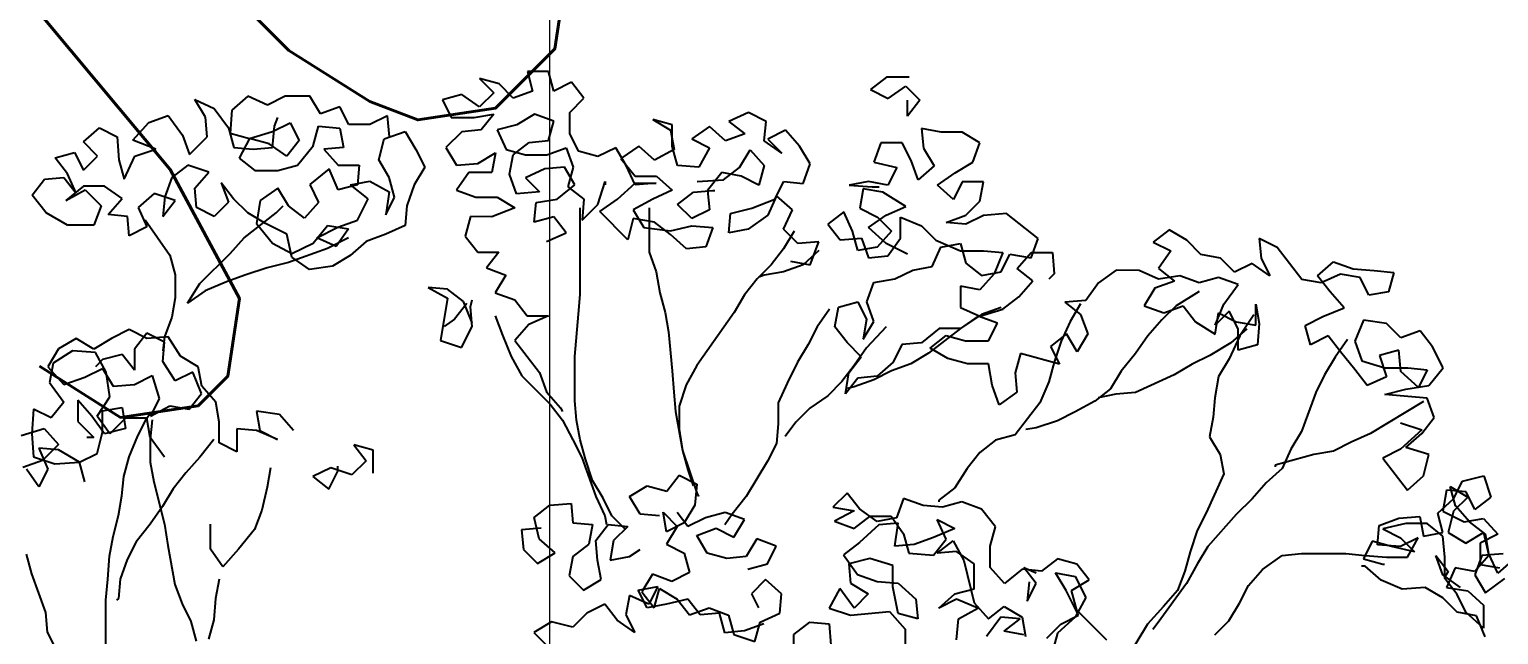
# Model space of a CAD drawing. Header units: millimetres. Extents: x 684983 to 685377, y 990360 to 990509.
# Drawn here: x 685049.589 to 685050.787, y 990439.068 to 990439.561 of the extents above; entities that cross this region are included whole.
import ezdxf

# ---------------------------------------------------------------- set-up
doc = ezdxf.new("R2010")
doc.units = ezdxf.units.MM
doc.layers.add('grid', color=8, linetype='Continuous', lineweight=9)
doc.layers.add('GRID LEVELS', color=7, linetype='Continuous', lineweight=13)
doc.layers.add('TEAK', color=7, linetype='Continuous')
doc.styles.get("Standard").update_dxf_attribs({"font": 'RomanS'})

# ---------------------------------------------------------------- blocks, each defined once
blk = doc.blocks.new('A$C25655A80')
at = {"color": 62}
for p, q in [((-0.04423, 2.09472), (-0.03654, 2.08702)), ((-0.03365, 2.09182), (-0.04423, 2.09472)), ((-0.01827, 2.09854), (-0.01539, 2.08796)), ((-0.00673, 2.09853), (-0.01827, 2.09854)), ((-0.00386, 2.08795), (-0.00673, 2.09853)), ((0.00576, 2.09275), (-0.00386, 2.08795)), ((0.01248, 2.08409), (0.00576, 2.09275)), ((0.17688, 2.09548), (0.16822, 2.08876)), ((0.18937, 2.09547), (0.17688, 2.09548)), ((-0.17016, 2.08522), (-0.17882, 2.07754)), ((-0.15959, 2.0804), (-0.17016, 2.08522)), ((-0.14998, 2.0852), (-0.15959, 2.0804)), ((-0.13652, 2.08519), (-0.14998, 2.0852)), ((-0.13076, 2.07557), (-0.13652, 2.08519)), ((-0.05385, 2.08607), (-0.06442, 2.0832)), ((-0.04424, 2.07934), (-0.05385, 2.08607)), ((-0.03654, 2.08702), (-0.04424, 2.07934)), ((-0.02597, 2.08413), (-0.03365, 2.09182)), ((-0.01539, 2.08796), (-0.02597, 2.08413)), ((0.16822, 2.08876), (0.17783, 2.08394)), ((0.17783, 2.08394), (0.18744, 2.09066)), ((0.18744, 2.09066), (0.19513, 2.08296)), ((-0.19901, 2.08332), (-0.18844, 2.07851)), ((-0.19325, 2.07371), (-0.19901, 2.08332)), ((-0.18844, 2.07851), (-0.18075, 2.06793)), ((-0.17882, 2.07754), (-0.1798, 2.06504)), ((-0.12018, 2.07941), (-0.13076, 2.07557)), ((-0.11538, 2.06979), (-0.12018, 2.07941)), ((-0.06442, 2.0832), (-0.05963, 2.07358)), ((0.00478, 2.07641), (0.01248, 2.08409)), ((0.18839, 2.07432), (0.1884, 2.08297)), ((0.19513, 2.08296), (0.18839, 2.07432)), ((-0.23267, 2.06124), (-0.22401, 2.07085)), ((-0.22401, 2.07085), (-0.21343, 2.07469)), ((-0.21343, 2.07469), (-0.20575, 2.0641)), ((-0.19229, 2.06313), (-0.19325, 2.07371)), ((-0.15673, 2.05733), (-0.15576, 2.06886)), ((-0.15672, 2.06598), (-0.14711, 2.07078)), ((-0.15576, 2.06886), (-0.15383, 2.07367)), ((-0.14711, 2.07078), (-0.14231, 2.06116)), ((-0.13462, 2.05827), (-0.13173, 2.06884)), ((-0.13173, 2.06884), (-0.12019, 2.06787)), ((-0.10385, 2.06978), (-0.11538, 2.06979)), ((-0.09423, 2.07458), (-0.10385, 2.06978)), ((-0.09328, 2.06304), (-0.09423, 2.07458)), ((-0.05963, 2.07358), (-0.04713, 2.07357)), ((-0.04713, 2.07357), (-0.03655, 2.07548)), ((-0.03655, 2.07548), (-0.04329, 2.06684)), ((-0.02406, 2.06971), (-0.03464, 2.06683)), ((-0.01444, 2.07546), (-0.02406, 2.06971)), ((-0.00387, 2.07161), (-0.01444, 2.07546)), ((-0.00677, 2.06104), (-0.00387, 2.07161)), ((0.00477, 2.06487), (0.00478, 2.07641)), ((0.04996, 2.07252), (0.05957, 2.06674)), ((0.06053, 2.06963), (0.04996, 2.07252)), ((0.06052, 2.05809), (0.06053, 2.06963)), ((0.08072, 2.06865), (0.0711, 2.06193)), ((0.08936, 2.06095), (0.08072, 2.06865)), ((0.10188, 2.07632), (0.0913, 2.07152)), ((0.0913, 2.07152), (0.09994, 2.06479)), ((0.11148, 2.0715), (0.10188, 2.07632)), ((0.11051, 2.06093), (0.11148, 2.0715)), ((-0.25959, 2.06031), (-0.25093, 2.06799)), ((-0.25093, 2.06799), (-0.24132, 2.06318)), ((-0.24132, 2.06318), (-0.24037, 2.05068)), ((-0.22018, 2.05643), (-0.23267, 2.06124)), ((-0.20575, 2.0641), (-0.20192, 2.05353)), ((-0.20192, 2.05353), (-0.19229, 2.06313)), ((-0.18075, 2.06793), (-0.17788, 2.05735)), ((-0.1798, 2.06504), (-0.16922, 2.06215)), ((-0.16922, 2.06215), (-0.175, 2.05158)), ((-0.16922, 2.06215), (-0.15672, 2.06598)), ((-0.15865, 2.05925), (-0.16922, 2.06215)), ((-0.14231, 2.06116), (-0.14905, 2.05252)), ((-0.12019, 2.06787), (-0.11828, 2.05729)), ((-0.09906, 2.05055), (-0.09617, 2.06208)), ((-0.09617, 2.06208), (-0.08463, 2.06592)), ((-0.08463, 2.06592), (-0.07887, 2.0563)), ((-0.05386, 2.06589), (-0.06252, 2.05724)), ((-0.04329, 2.06684), (-0.05386, 2.06589)), ((-0.03464, 2.06683), (-0.02984, 2.05625)), ((-0.01734, 2.06009), (-0.00677, 2.06104)), ((0.00957, 2.05525), (0.00477, 2.06487)), ((0.05957, 2.06674), (0.06148, 2.05617)), ((0.0711, 2.06193), (0.08071, 2.05711)), ((0.09994, 2.06479), (0.08936, 2.06095)), ((0.12012, 2.05419), (0.11051, 2.06093)), ((0.12205, 2.06669), (0.11244, 2.06189)), ((0.11244, 2.06189), (0.12012, 2.05419)), ((0.12974, 2.05803), (0.12205, 2.06669)), ((0.20665, 2.06565), (0.19608, 2.06758)), ((0.19608, 2.06758), (0.19703, 2.05701)), ((0.21818, 2.06564), (0.20665, 2.06565)), ((0.22779, 2.05986), (0.21818, 2.06564)), ((-0.27498, 2.05167), (-0.2644, 2.05454)), ((-0.2644, 2.05454), (-0.2596, 2.04493)), ((-0.2596, 2.04493), (-0.2519, 2.05261)), ((-0.2519, 2.05261), (-0.25959, 2.06031)), ((-0.2375, 2.0401), (-0.23172, 2.05259)), ((-0.23172, 2.05259), (-0.22018, 2.05643)), ((-0.17788, 2.05735), (-0.16731, 2.05638)), ((-0.16731, 2.05638), (-0.15673, 2.05733)), ((-0.14905, 2.05252), (-0.15865, 2.05925)), ((-0.14328, 2.0477), (-0.13462, 2.05827)), ((-0.11828, 2.05729), (-0.12885, 2.05634)), ((-0.12885, 2.05634), (-0.12117, 2.04768)), ((-0.07887, 2.0563), (-0.07407, 2.04668)), ((-0.06252, 2.05724), (-0.05677, 2.04763)), ((-0.04523, 2.04858), (-0.03561, 2.05434)), ((-0.03561, 2.05434), (-0.03754, 2.04376)), ((-0.02984, 2.05625), (-0.01927, 2.05336)), ((-0.02793, 2.04279), (-0.026, 2.05336)), ((-0.026, 2.05336), (-0.01734, 2.06009)), ((-0.01927, 2.05336), (-0.00773, 2.05335)), ((-0.00773, 2.05335), (0.00284, 2.05718)), ((0.00284, 2.05718), (0.00668, 2.04661)), ((0.02014, 2.05236), (0.00957, 2.05525)), ((0.02976, 2.05716), (0.02014, 2.05236)), ((0.03552, 2.04754), (0.02976, 2.05716)), ((0.04226, 2.05811), (0.03264, 2.05139)), ((0.0509, 2.05041), (0.04226, 2.05811)), ((0.06148, 2.05617), (0.0509, 2.05041)), ((0.0634, 2.04752), (0.06052, 2.05809)), ((0.08071, 2.05711), (0.07493, 2.04654)), ((0.09704, 2.04652), (0.10282, 2.05613)), ((0.10282, 2.05613), (0.1105, 2.04747)), ((0.1355, 2.04841), (0.12974, 2.05803)), ((0.17396, 2.05991), (0.1701, 2.04934)), ((0.18549, 2.0599), (0.17396, 2.05991)), ((0.19029, 2.05028), (0.18549, 2.0599)), ((0.19703, 2.05701), (0.20279, 2.04739)), ((0.22394, 2.04929), (0.22779, 2.05986)), ((-0.26826, 2.04301), (-0.27498, 2.05167)), ((-0.24037, 2.05068), (-0.2375, 2.0401)), ((-0.20288, 2.04776), (-0.21154, 2.04104)), ((-0.19135, 2.0439), (-0.20288, 2.04776)), ((-0.175, 2.05158), (-0.16636, 2.04484)), ((-0.16636, 2.04484), (-0.15386, 2.04483)), ((-0.15386, 2.04483), (-0.14328, 2.0477)), ((-0.12598, 2.04577), (-0.13656, 2.03712)), ((-0.12118, 2.03423), (-0.12598, 2.04577)), ((-0.12117, 2.04768), (-0.10964, 2.04767)), ((-0.10964, 2.04767), (-0.11061, 2.0371)), ((-0.0933, 2.04093), (-0.09906, 2.05055)), ((-0.07407, 2.04668), (-0.07985, 2.03707)), ((-0.05677, 2.04763), (-0.04523, 2.04858)), ((-0.0087, 2.04566), (-0.01928, 2.04086)), ((0.00187, 2.04661), (-0.0087, 2.04566)), ((0.00763, 2.03699), (0.00187, 2.04661)), ((0.00668, 2.04661), (0.00379, 2.03603)), ((0.03264, 2.05139), (0.04032, 2.04177)), ((0.04032, 2.03696), (0.03552, 2.04754)), ((0.07493, 2.04654), (0.0634, 2.04752)), ((0.08838, 2.0398), (0.09704, 2.04652)), ((0.1105, 2.04747), (0.10761, 2.0369)), ((0.13164, 2.03784), (0.1355, 2.04841)), ((0.1701, 2.04934), (0.1826, 2.04644)), ((0.1826, 2.04644), (0.17778, 2.03684)), ((0.19413, 2.03971), (0.19029, 2.05028)), ((0.20279, 2.04739), (0.19413, 2.03971)), ((0.21432, 2.04353), (0.22394, 2.04929)), ((-0.28749, 2.03149), (-0.28076, 2.04014)), ((-0.28076, 2.04014), (-0.27018, 2.04109)), ((-0.27018, 2.04109), (-0.26346, 2.03243)), ((-0.26346, 2.03243), (-0.26826, 2.04301)), ((-0.21154, 2.04104), (-0.2154, 2.03047)), ((-0.19905, 2.03526), (-0.19135, 2.0439)), ((-0.18463, 2.03813), (-0.18079, 2.02755)), ((-0.17791, 2.02947), (-0.18463, 2.03813)), ((-0.13656, 2.03712), (-0.13177, 2.02751)), ((-0.11061, 2.0371), (-0.12118, 2.03423)), ((-0.11445, 2.0371), (-0.10388, 2.03902)), ((-0.10485, 2.0294), (-0.11445, 2.0371)), ((-0.10388, 2.03902), (-0.09331, 2.03324)), ((-0.09043, 2.03035), (-0.0933, 2.04093)), ((-0.07985, 2.03707), (-0.0837, 2.02554)), ((-0.05004, 2.04377), (-0.05678, 2.03417)), ((-0.03754, 2.04376), (-0.05004, 2.04377)), ((-0.02409, 2.03221), (-0.02793, 2.04279)), ((-0.01928, 2.04086), (-0.0116, 2.03316)), ((-0.00199, 2.02931), (0.00763, 2.03699)), ((0.02012, 2.02641), (0.02398, 2.0389)), ((0.02398, 2.0389), (0.02397, 2.03698)), ((0.0307, 2.02928), (0.04032, 2.03792)), ((0.04032, 2.04177), (0.05186, 2.04176)), ((0.04032, 2.03792), (0.05185, 2.03791)), ((0.05185, 2.03791), (0.04032, 2.03696)), ((0.05186, 2.04176), (0.0605, 2.03406)), ((0.07396, 2.03885), (0.08838, 2.0398)), ((0.08743, 2.04365), (0.07973, 2.03404)), ((0.098, 2.04172), (0.08743, 2.04365)), ((0.10761, 2.0369), (0.098, 2.04172)), ((0.11625, 2.0292), (0.12107, 2.03881)), ((0.12107, 2.03881), (0.13164, 2.03784)), ((0.16721, 2.03877), (0.15663, 2.03686)), ((0.15663, 2.03686), (0.16913, 2.03588)), ((0.17778, 2.03684), (0.16721, 2.03877)), ((0.2047, 2.03681), (0.21432, 2.04353)), ((0.21334, 2.02911), (0.2047, 2.03681)), ((0.21816, 2.03872), (0.21334, 2.02911)), ((0.22969, 2.03871), (0.21816, 2.03872)), ((0.22776, 2.02814), (0.22969, 2.03871)), ((-0.27981, 2.02187), (-0.28749, 2.03149)), ((-0.25961, 2.03628), (-0.26923, 2.02859)), ((-0.26923, 2.02859), (-0.25865, 2.03435)), ((-0.24807, 2.03626), (-0.25961, 2.03628)), ((-0.25865, 2.03435), (-0.25001, 2.02569)), ((-0.23847, 2.02953), (-0.24807, 2.03626)), ((-0.24617, 2.02088), (-0.23847, 2.02953)), ((-0.22116, 2.03239), (-0.22982, 2.02471)), ((-0.20963, 2.02854), (-0.22116, 2.03239)), ((-0.2154, 2.03047), (-0.21637, 2.01989)), ((-0.1981, 2.02468), (-0.19905, 2.03526)), ((-0.17022, 2.02177), (-0.17791, 2.02947)), ((-0.15387, 2.03522), (-0.16349, 2.0285)), ((-0.14811, 2.0256), (-0.15387, 2.03522)), ((-0.11063, 2.01787), (-0.10485, 2.0294)), ((-0.09331, 2.03324), (-0.09524, 2.02074)), ((-0.09524, 2.02074), (-0.09043, 2.03035)), ((-0.05678, 2.03417), (-0.04621, 2.03031)), ((-0.04621, 2.03031), (-0.03467, 2.0303)), ((-0.03467, 2.0303), (-0.02506, 2.02452)), ((-0.0116, 2.03316), (-0.02409, 2.03221)), ((-0.01353, 2.0274), (-0.00199, 2.02931)), ((0.00379, 2.03603), (0.01243, 2.0293)), ((0.01243, 2.0293), (0.01146, 2.01776)), ((0.02108, 2.02256), (0.0307, 2.02928)), ((0.04992, 2.02926), (0.03934, 2.0235)), ((0.0605, 2.03406), (0.04992, 2.02926)), ((0.06338, 2.02637), (0.07204, 2.03309)), ((0.07204, 2.03309), (0.08261, 2.03404)), ((0.07973, 2.03404), (0.08068, 2.02347)), ((0.08261, 2.03404), (0.08357, 2.03404)), ((0.10375, 2.02441), (0.11625, 2.0292)), ((0.11722, 2.03112), (0.1124, 2.02055)), ((0.12586, 2.02343), (0.11722, 2.03112)), ((0.16432, 2.03493), (0.16239, 2.02435)), ((0.1749, 2.03299), (0.16432, 2.03493)), ((0.16913, 2.03588), (0.17298, 2.03588)), ((0.18739, 2.02529), (0.1749, 2.03299)), ((-0.26828, 2.01513), (-0.27981, 2.02187)), ((-0.25001, 2.02569), (-0.25386, 2.01512)), ((-0.23559, 2.01991), (-0.24617, 2.02088)), ((-0.22982, 2.02471), (-0.22502, 2.01413)), ((-0.21637, 2.01989), (-0.20963, 2.02854)), ((-0.18849, 2.01987), (-0.1981, 2.02468)), ((-0.18079, 2.02755), (-0.18849, 2.01987)), ((-0.17216, 2.00832), (-0.15484, 2.02176)), ((-0.16061, 2.016), (-0.17022, 2.02177)), ((-0.16349, 2.0285), (-0.16542, 2.016)), ((-0.15484, 2.02176), (-0.15099, 2.0256)), ((-0.13946, 2.01886), (-0.14811, 2.0256)), ((-0.13177, 2.02751), (-0.13946, 2.01886)), ((-0.0837, 2.02554), (-0.08467, 2.01497)), ((-0.02506, 2.02452), (-0.03756, 2.01973)), ((-0.0145, 2.01682), (-0.01353, 2.0274)), ((0.01046, 1.97739), (0.0105, 2.02449)), ((0.01146, 2.01776), (0.02012, 2.02641)), ((0.03644, 2.00717), (0.02108, 2.02256)), ((0.03934, 2.0235), (0.0451, 2.01389)), ((0.048, 2.02446), (0.04797, 2.00043)), ((0.07106, 2.01867), (0.06338, 2.02637)), ((0.08068, 2.02347), (0.07106, 2.01867)), ((0.09124, 2.01096), (0.09221, 2.02153)), ((0.09221, 2.02153), (0.10375, 2.02441)), ((0.12104, 2.01286), (0.12586, 2.02343)), ((0.15374, 2.02244), (0.14508, 2.01572)), ((0.15853, 2.01186), (0.15374, 2.02244)), ((0.16239, 2.02435), (0.172, 2.01954)), ((0.17681, 2.02049), (0.18739, 2.02529)), ((0.22006, 2.02046), (0.22776, 2.02814)), ((0.24218, 2.0214), (0.22968, 2.02045)), ((0.25947, 2.00792), (0.24218, 2.0214)), ((-0.25386, 2.01512), (-0.26828, 2.01513)), ((-0.23464, 2.00934), (-0.23559, 2.01991)), ((-0.22502, 2.01413), (-0.23464, 2.00934)), ((-0.22598, 2.01798), (-0.21254, 1.99874)), ((-0.16542, 2.016), (-0.15678, 2.00542)), ((-0.14908, 2.01022), (-0.16061, 2.016)), ((-0.13467, 2.0054), (-0.12697, 2.01501)), ((-0.13274, 2.00828), (-0.1212, 2.01404)), ((-0.12697, 2.01501), (-0.11544, 2.01307)), ((-0.11544, 2.01307), (-0.12217, 2.00347)), ((-0.1212, 2.01404), (-0.11063, 2.01787)), ((-0.08467, 2.01497), (-0.09525, 2.01017)), ((-0.0491, 2.01974), (-0.05199, 2.00917)), ((-0.03756, 2.01973), (-0.0491, 2.01974)), ((-0.00392, 2.0197), (-0.0145, 2.01682)), ((0.0028, 2.01104), (-0.00392, 2.0197)), ((0.03934, 2.0187), (0.03644, 2.00717)), ((0.05087, 2.01677), (0.03934, 2.0187)), ((0.0451, 2.01389), (0.05952, 2.01195)), ((0.05952, 2.01003), (0.05087, 2.01677)), ((0.05952, 2.01195), (0.07106, 2.01482)), ((0.07106, 2.01482), (0.08259, 2.01385)), ((0.08259, 2.01385), (0.07874, 2.00328)), ((0.10182, 2.01287), (0.09124, 2.01096)), ((0.1124, 2.02055), (0.10182, 2.01287)), ((0.12873, 2.00516), (0.12104, 2.01286)), ((0.14508, 2.01572), (0.1518, 2.00706)), ((0.16719, 2.01377), (0.17681, 2.02049)), ((0.17679, 2.00511), (0.16719, 2.01377)), ((0.172, 2.01954), (0.17968, 2.01184)), ((0.18449, 2.00799), (0.1845, 2.01953)), ((0.1845, 2.01953), (0.19603, 2.01471)), ((0.19603, 2.01471), (0.20371, 2.00701)), ((0.20949, 2.01662), (0.22006, 2.02046)), ((0.22006, 2.01565), (0.20949, 2.01662)), ((0.22968, 2.02045), (0.22006, 2.01565)), ((0.33061, 2.01266), (0.32195, 2.00594)), ((0.34022, 2.00689), (0.33061, 2.01266)), ((-0.17986, 1.99967), (-0.17216, 2.00832)), ((-0.15678, 2.00542), (-0.14621, 1.99964)), ((-0.14621, 1.99772), (-0.14908, 2.01022)), ((-0.14621, 1.99964), (-0.13467, 2.0054)), ((-0.12217, 2.00347), (-0.13274, 2.00828)), ((-0.11544, 2.00827), (-0.12698, 2.00251)), ((-0.10583, 2.00633), (-0.11449, 1.99865)), ((-0.09525, 2.01017), (-0.10583, 2.00633)), ((-0.05199, 2.00917), (-0.04527, 2.00051)), ((-0.00778, 2.00624), (0.0028, 2.01104)), ((0.06816, 2.00233), (0.05952, 2.01003)), ((0.12681, 2.01189), (0.12103, 2.00228)), ((0.14026, 2.00611), (0.12873, 2.00516)), ((0.13545, 1.99362), (0.14026, 2.00611)), ((0.1518, 2.00706), (0.16334, 2.00801)), ((0.16141, 2.00128), (0.15853, 2.01186)), ((0.16334, 2.00801), (0.16717, 1.99743)), ((0.17968, 2.01184), (0.17198, 2.0032)), ((0.18832, 1.99934), (0.17679, 2.00511)), ((0.17775, 1.99838), (0.18449, 2.00799)), ((0.20371, 2.00701), (0.21716, 2.00123)), ((0.20659, 2.00316), (0.21717, 2.00508)), ((0.21717, 2.00508), (0.22004, 1.9945)), ((0.25561, 1.99735), (0.25947, 2.00792)), ((0.32195, 2.00594), (0.33156, 2.00113)), ((0.3479, 1.99919), (0.34022, 2.00689)), ((0.37963, 2.00781), (0.38058, 1.99724)), ((0.38924, 2.003), (0.37963, 2.00781)), ((-0.21254, 1.99874), (-0.20967, 1.98816)), ((-0.19621, 1.98335), (-0.17986, 1.99967)), ((-0.12698, 2.00251), (-0.14814, 1.99484)), ((-0.13661, 1.99098), (-0.14621, 1.99772)), ((-0.11449, 1.99865), (-0.12411, 1.99289)), ((-0.04527, 2.00051), (-0.03374, 2.0005)), ((-0.03374, 2.0005), (-0.04047, 1.99185)), ((0.04797, 2.00043), (0.05181, 1.98985)), ((0.07874, 2.00328), (0.06816, 2.00233)), ((0.12103, 2.00228), (0.1143, 1.99364)), ((0.14026, 2.0013), (0.1316, 1.99362)), ((0.17198, 2.0032), (0.16141, 2.00128)), ((0.16717, 1.99743), (0.17775, 1.99838)), ((0.20177, 1.99259), (0.20659, 2.00316)), ((0.21716, 2.00123), (0.22966, 2.00122)), ((0.22966, 2.00122), (0.24023, 2.00025)), ((0.24023, 2.00025), (0.23542, 1.98872)), ((0.23926, 1.98968), (0.24408, 1.99928)), ((0.24408, 1.99928), (0.25561, 1.99735)), ((0.24792, 1.99159), (0.25561, 2.00024)), ((0.25561, 2.00024), (0.26715, 2.00022)), ((0.26715, 2.00022), (0.2681, 1.98869)), ((0.33156, 2.00113), (0.32482, 1.99152)), ((0.35847, 1.99726), (0.3479, 1.99919)), ((0.36615, 1.98956), (0.35847, 1.99726)), ((0.38058, 1.99724), (0.38538, 1.98762)), ((0.40268, 1.98568), (0.38924, 2.003)), ((-0.15968, 1.99196), (-0.17121, 1.98813)), ((-0.14814, 1.99484), (-0.15968, 1.99196)), ((-0.12411, 1.99289), (-0.13661, 1.99098)), ((-0.04047, 1.99185), (-0.0299, 1.988)), ((0.05181, 1.98985), (0.05372, 1.97831)), ((0.1143, 1.99364), (0.1066, 1.98595)), ((0.12102, 1.98978), (0.11045, 1.98787)), ((0.1316, 1.99362), (0.12102, 1.98978)), ((0.12487, 1.99555), (0.13545, 1.99362)), ((0.18158, 1.98588), (0.1912, 1.99068)), ((0.1912, 1.99068), (0.20177, 1.99259)), ((0.22004, 1.9945), (0.22869, 1.98776)), ((0.23542, 1.98872), (0.22772, 1.98007)), ((0.22869, 1.98776), (0.23926, 1.98968)), ((0.25656, 1.98485), (0.24792, 1.99159)), ((0.2681, 1.98869), (0.26521, 1.98581)), ((0.30175, 1.99058), (0.29213, 1.98386)), ((0.31425, 1.99057), (0.30175, 1.99058)), ((0.32482, 1.98575), (0.31425, 1.99057)), ((0.32482, 1.99152), (0.33347, 1.98478)), ((0.37577, 1.99436), (0.36615, 1.98956)), ((0.38538, 1.98762), (0.37577, 1.99436)), ((0.41133, 1.9876), (0.41999, 1.99528)), ((0.41999, 1.99528), (0.43056, 1.99142)), ((0.43056, 1.99142), (0.4421, 1.99045)), ((0.4421, 1.99045), (0.45267, 1.98948)), ((0.45267, 1.98948), (0.44978, 1.97891)), ((-0.20967, 1.98816), (-0.20968, 1.97567)), ((-0.20295, 1.97278), (-0.19621, 1.98335)), ((-0.18179, 1.98429), (-0.19333, 1.9795)), ((-0.17121, 1.98813), (-0.18179, 1.98429)), ((-0.07221, 1.98131), (-0.06164, 1.97553)), ((-0.06163, 1.98034), (-0.07221, 1.98131)), ((-0.0299, 1.988), (-0.03568, 1.97839)), ((0.1066, 1.98595), (0.09986, 1.97731)), ((0.11045, 1.98787), (0.10756, 1.98691)), ((0.16619, 1.9734), (0.17004, 1.98397)), ((0.17004, 1.98397), (0.18158, 1.98588)), ((0.21715, 1.98201), (0.21714, 1.97047)), ((0.22772, 1.98007), (0.21715, 1.98201)), ((0.24886, 1.97621), (0.25656, 1.98485)), ((0.29213, 1.98386), (0.28539, 1.97425)), ((0.32289, 1.98095), (0.31711, 1.97134)), ((0.33347, 1.98478), (0.32289, 1.98095)), ((0.33635, 1.98766), (0.32482, 1.98575)), ((0.34692, 1.98381), (0.33635, 1.98766)), ((0.3575, 1.98668), (0.34692, 1.98381)), ((0.36807, 1.98283), (0.3575, 1.98668)), ((0.36037, 1.97226), (0.36807, 1.98283)), ((0.41325, 1.98375), (0.40268, 1.98568)), ((0.41806, 1.97894), (0.41133, 1.9876)), ((0.42383, 1.98855), (0.41325, 1.98375)), ((0.4344, 1.98661), (0.42383, 1.98855)), ((0.4392, 1.977), (0.4344, 1.98661)), ((-0.20968, 1.97567), (-0.21161, 1.9651)), ((-0.19333, 1.9795), (-0.20295, 1.97278)), ((-0.06164, 1.97553), (-0.0655, 1.95246)), ((-0.05299, 1.9736), (-0.06163, 1.98034)), ((-0.04819, 1.96206), (-0.05299, 1.9736)), ((-0.04915, 1.97071), (-0.04818, 1.97456)), ((-0.03568, 1.97839), (-0.02511, 1.97454)), ((-0.02511, 1.97454), (-0.01839, 1.96588)), ((0.00949, 1.96682), (0.01046, 1.97739)), ((0.05372, 1.97831), (0.0566, 1.96773)), ((0.09986, 1.97731), (0.09409, 1.9677)), ((0.15081, 1.97053), (0.16138, 1.97341)), ((0.16138, 1.97341), (0.16618, 1.96379)), ((0.17002, 1.96282), (0.16619, 1.9734)), ((0.24021, 1.96949), (0.24886, 1.97621)), ((0.28539, 1.97425), (0.27385, 1.9733)), ((0.27385, 1.9733), (0.2825, 1.96657)), ((0.34692, 1.979), (0.33441, 1.97132)), ((0.42574, 1.97028), (0.41806, 1.97894)), ((0.44978, 1.97891), (0.4392, 1.977)), ((-0.21161, 1.9651), (-0.21547, 1.95452)), ((-0.05107, 1.97264), (-0.0578, 1.96399)), ((-0.04819, 1.96014), (-0.04915, 1.97071)), ((-0.03569, 1.9659), (-0.03186, 1.95532)), ((-0.01839, 1.96588), (-0.00685, 1.96587)), ((-0.00685, 1.96587), (-0.01743, 1.96107)), ((0.00755, 1.94375), (0.00949, 1.96682)), ((0.0566, 1.96773), (0.05851, 1.95716)), ((0.09409, 1.9677), (0.07387, 1.93888)), ((0.146, 1.96957), (0.13926, 1.95997)), ((0.14887, 1.95996), (0.15081, 1.97053)), ((0.22867, 1.96661), (0.21712, 1.95893)), ((0.22674, 1.96566), (0.21712, 1.95893)), ((0.21714, 1.97047), (0.22771, 1.96565)), ((0.23731, 1.9618), (0.22674, 1.96566)), ((0.22771, 1.96565), (0.24021, 1.96949)), ((0.23925, 1.97045), (0.22867, 1.96661)), ((0.28251, 1.97233), (0.27673, 1.96273)), ((0.2825, 1.96657), (0.28634, 1.95599)), ((0.31711, 1.97134), (0.32768, 1.96749)), ((0.33441, 1.97132), (0.32672, 1.96364)), ((0.32768, 1.96749), (0.33826, 1.97132)), ((0.33826, 1.97132), (0.34498, 1.96266)), ((0.35555, 1.96073), (0.36037, 1.97226)), ((0.36325, 1.96841), (0.35555, 1.96073)), ((0.35555, 1.95592), (0.35748, 1.96746)), ((0.35748, 1.96746), (0.36709, 1.96264)), ((0.36805, 1.9588), (0.36325, 1.96841)), ((0.37671, 1.96648), (0.36901, 1.95495)), ((0.37766, 1.96071), (0.37767, 1.97225)), ((0.37767, 1.97225), (0.37959, 1.96167)), ((0.40458, 1.96069), (0.4142, 1.96548)), ((0.4142, 1.96548), (0.42574, 1.97028)), ((-0.23469, 1.95839), (-0.24431, 1.95359)), ((-0.22508, 1.95357), (-0.23469, 1.95839)), ((-0.0578, 1.96399), (-0.06357, 1.96015)), ((-0.05397, 1.94861), (-0.04819, 1.96014)), ((-0.01743, 1.96107), (-0.02513, 1.95243)), ((0.05851, 1.95716), (0.06041, 1.93601)), ((0.13926, 1.95997), (0.13444, 1.95036)), ((0.15559, 1.9513), (0.14887, 1.95996)), ((0.16618, 1.96379), (0.16425, 1.95322)), ((0.16425, 1.95322), (0.17002, 1.96282)), ((0.17675, 1.95993), (0.16617, 1.94841)), ((0.20559, 1.95895), (0.19597, 1.95126)), ((0.21712, 1.95893), (0.19981, 1.94549)), ((0.21712, 1.95893), (0.20559, 1.95895)), ((0.2325, 1.95219), (0.23731, 1.9618)), ((0.27673, 1.96273), (0.27191, 1.95216)), ((0.32672, 1.96364), (0.31902, 1.955)), ((0.34498, 1.96266), (0.35555, 1.95592)), ((0.37286, 1.95879), (0.3642, 1.95111)), ((0.36709, 1.96264), (0.37766, 1.96071)), ((0.36804, 1.94726), (0.36805, 1.9588)), ((0.37959, 1.96167), (0.37862, 1.95014)), ((0.40745, 1.95011), (0.40458, 1.96069)), ((0.43631, 1.96354), (0.43149, 1.95201)), ((0.4488, 1.96161), (0.43631, 1.96354)), ((0.45648, 1.95391), (0.4488, 1.96161)), ((0.46706, 1.95774), (0.45648, 1.95391)), ((0.47378, 1.94909), (0.46706, 1.95774)), ((-0.26353, 1.95361), (-0.27315, 1.94785)), ((-0.25392, 1.94783), (-0.26353, 1.95361)), ((-0.24431, 1.95359), (-0.25392, 1.94783)), ((-0.22508, 1.95646), (-0.23181, 1.94781)), ((-0.21547, 1.95164), (-0.22508, 1.95646)), ((-0.21354, 1.95452), (-0.22508, 1.95357)), ((-0.21644, 1.94107), (-0.21547, 1.95164)), ((-0.21547, 1.95452), (-0.21643, 1.94683)), ((-0.20682, 1.94394), (-0.21354, 1.95452)), ((-0.0655, 1.95246), (-0.05397, 1.94861)), ((-0.03186, 1.95532), (-0.02706, 1.94378)), ((-0.02513, 1.95243), (-0.01169, 1.93511)), ((0.13444, 1.95036), (0.12867, 1.94075)), ((0.16328, 1.9436), (0.15559, 1.9513)), ((0.18539, 1.95031), (0.18058, 1.9407)), ((0.19597, 1.95126), (0.18539, 1.95031)), ((0.20077, 1.94838), (0.20943, 1.9551)), ((0.20943, 1.9551), (0.22, 1.9522)), ((0.22, 1.9522), (0.2325, 1.95219)), ((0.2748, 1.956), (0.26614, 1.94928)), ((0.26614, 1.94928), (0.27094, 1.93966)), ((0.27191, 1.95216), (0.26806, 1.94062)), ((0.28056, 1.94638), (0.2748, 1.956)), ((0.28634, 1.95599), (0.28056, 1.94638)), ((0.31902, 1.955), (0.31228, 1.94539)), ((0.3642, 1.95111), (0.35266, 1.94439)), ((0.36901, 1.95495), (0.36323, 1.94246)), ((0.37862, 1.95014), (0.36804, 1.94726)), ((0.41707, 1.95491), (0.40745, 1.95011)), ((0.42379, 1.94625), (0.41707, 1.95491)), ((0.42764, 1.95297), (0.42091, 1.94337)), ((0.43149, 1.95201), (0.43532, 1.94143)), ((0.47954, 1.93755), (0.47378, 1.94909)), ((-0.27315, 1.94785), (-0.27893, 1.93824)), ((-0.26546, 1.94688), (-0.27604, 1.94016)), ((-0.25296, 1.94591), (-0.26546, 1.94688)), ((-0.24912, 1.94206), (-0.25297, 1.93822)), ((-0.24721, 1.93533), (-0.25296, 1.94591)), ((-0.23855, 1.94493), (-0.24912, 1.94206)), ((-0.23182, 1.93627), (-0.23855, 1.94493)), ((-0.23181, 1.94781), (-0.23182, 1.93627)), ((-0.20972, 1.93049), (-0.21644, 1.94107)), ((-0.19722, 1.93817), (-0.20682, 1.94394)), ((-0.02706, 1.94378), (-0.0213, 1.9332)), ((0.00753, 1.91971), (0.00755, 1.94375)), ((0.12867, 1.94075), (0.12289, 1.92922)), ((0.15654, 1.93496), (0.16328, 1.9436)), ((0.16617, 1.94841), (0.15943, 1.9388)), ((0.19981, 1.94549), (0.19019, 1.93973)), ((0.21038, 1.9426), (0.20077, 1.94838)), ((0.22095, 1.93971), (0.21038, 1.9426)), ((0.2498, 1.94545), (0.2469, 1.93487)), ((0.27094, 1.93966), (0.2498, 1.94545)), ((0.31228, 1.94539), (0.30458, 1.93578)), ((0.35266, 1.94439), (0.34304, 1.93959)), ((0.36323, 1.94246), (0.35745, 1.93285)), ((0.42091, 1.94337), (0.41513, 1.93376)), ((0.43147, 1.93663), (0.42379, 1.94625)), ((0.43532, 1.94143), (0.44782, 1.93757)), ((0.45552, 1.94718), (0.44494, 1.94431)), ((0.44494, 1.94431), (0.44877, 1.93277)), ((0.45647, 1.93564), (0.45552, 1.94718)), ((-0.27893, 1.93824), (-0.27028, 1.92862)), ((-0.27604, 1.94016), (-0.27797, 1.92959)), ((-0.25874, 1.93245), (-0.24913, 1.93725)), ((-0.24913, 1.93725), (-0.24337, 1.92763)), ((-0.2453, 1.92187), (-0.24721, 1.93533)), ((-0.23183, 1.92858), (-0.22221, 1.93338)), ((-0.22221, 1.93338), (-0.21838, 1.92088)), ((-0.2001, 1.93528), (-0.20972, 1.93049)), ((-0.19531, 1.92374), (-0.2001, 1.93528)), ((-0.1953, 1.92759), (-0.19722, 1.93817)), ((-0.0213, 1.9332), (-0.00593, 1.9178)), ((-0.01169, 1.93511), (-0.00785, 1.92453)), ((0.06041, 1.93601), (0.06136, 1.92447)), ((0.07387, 1.93888), (0.06809, 1.92831)), ((0.15943, 1.9388), (0.15269, 1.93015)), ((0.15461, 1.92342), (0.15654, 1.93496)), ((0.17192, 1.93302), (0.16134, 1.93207)), ((0.17961, 1.9359), (0.17, 1.9311)), ((0.18058, 1.9407), (0.17192, 1.93302)), ((0.19019, 1.93973), (0.17961, 1.9359)), ((0.23249, 1.93969), (0.22095, 1.93971)), ((0.2344, 1.92816), (0.23249, 1.93969)), ((0.2469, 1.93487), (0.24785, 1.9243)), ((0.26806, 1.94062), (0.26516, 1.93005)), ((0.30458, 1.93578), (0.29881, 1.92618)), ((0.33342, 1.93383), (0.31226, 1.92424)), ((0.34304, 1.93959), (0.33342, 1.93383)), ((0.35745, 1.93285), (0.35552, 1.92132)), ((0.41513, 1.93376), (0.41031, 1.92415)), ((0.4382, 1.92797), (0.43147, 1.93663)), ((0.44877, 1.93277), (0.4382, 1.92797)), ((0.44782, 1.93757), (0.46031, 1.93756)), ((0.46607, 1.92698), (0.45647, 1.93564)), ((0.46031, 1.93756), (0.47089, 1.93659)), ((0.47089, 1.93659), (0.46607, 1.92698)), ((0.47184, 1.92794), (0.47954, 1.93755)), ((-0.27797, 1.92959), (-0.27029, 1.91901)), ((-0.27028, 1.92862), (-0.25874, 1.93245)), ((-0.24337, 1.92763), (-0.23183, 1.92858)), ((-0.18762, 1.91893), (-0.1953, 1.92759)), ((0.06809, 1.92831), (0.06424, 1.91678)), ((0.12289, 1.92922), (0.11807, 1.91865)), ((0.15269, 1.93015), (0.14499, 1.92247)), ((0.16134, 1.93207), (0.15461, 1.92342)), ((0.15942, 1.92726), (0.15557, 1.92631)), ((0.17, 1.9311), (0.15942, 1.92726)), ((0.23824, 1.91758), (0.2344, 1.92816)), ((0.26516, 1.93005), (0.26035, 1.91852)), ((0.29881, 1.92618), (0.29015, 1.91945)), ((0.4478, 1.92316), (0.45934, 1.92603)), ((0.45934, 1.92603), (0.47184, 1.92794)), ((-0.27029, 1.91901), (-0.27703, 1.91036)), ((-0.2626, 1.91996), (-0.26261, 1.90842)), ((-0.25492, 1.9113), (-0.2626, 1.91996)), ((-0.25203, 1.9113), (-0.2453, 1.92187)), ((-0.21838, 1.92088), (-0.2232, 1.91127)), ((-0.2232, 1.91127), (-0.21262, 1.91703)), ((-0.21262, 1.91703), (-0.20204, 1.9151)), ((-0.20204, 1.9151), (-0.19531, 1.92374)), ((-0.18571, 1.90835), (-0.18762, 1.91893)), ((-0.00785, 1.92453), (-0.00017, 1.91588)), ((-0.00593, 1.9178), (0.00079, 1.90915)), ((0.00848, 1.90914), (0.00753, 1.91971)), ((0.06136, 1.92447), (0.06231, 1.9139)), ((0.11807, 1.91865), (0.11806, 1.90712)), ((0.14499, 1.92247), (0.13537, 1.91575)), ((0.24785, 1.9243), (0.23824, 1.91758)), ((0.26035, 1.91852), (0.24687, 1.90123)), ((0.29015, 1.91945), (0.27957, 1.9137)), ((0.30169, 1.92329), (0.29207, 1.92138)), ((0.31226, 1.92424), (0.30169, 1.92329)), ((0.35552, 1.92132), (0.35455, 1.91074)), ((0.41031, 1.92415), (0.4026, 1.90301)), ((0.46895, 1.91929), (0.44009, 1.90201)), ((0.47087, 1.92121), (0.4478, 1.92316)), ((0.47471, 1.91063), (0.47087, 1.92121)), ((-0.28664, 1.91518), (-0.28761, 1.90172)), ((-0.27703, 1.91036), (-0.28664, 1.91518)), ((-0.2482, 1.90168), (-0.25492, 1.9113)), ((-0.24531, 1.90168), (-0.25203, 1.9113)), ((-0.24916, 1.90264), (-0.24915, 1.91418)), ((-0.24915, 1.91418), (-0.23857, 1.91609)), ((-0.23665, 1.91032), (-0.24531, 1.90168)), ((-0.23857, 1.91609), (-0.23666, 1.90456)), ((-0.22512, 1.91031), (-0.23665, 1.91032)), ((-0.22993, 1.9007), (-0.22512, 1.91031)), ((-0.22512, 1.91031), (-0.22319, 1.9132)), ((-0.22321, 1.89974), (-0.22512, 1.91031)), ((-0.22224, 1.90935), (-0.22321, 1.89878)), ((-0.16551, 1.9141), (-0.1636, 1.90353)), ((-0.15302, 1.91217), (-0.16551, 1.9141)), ((-0.14534, 1.90351), (-0.15302, 1.91217)), ((-0.00017, 1.91588), (0.00079, 1.91395)), ((0.00079, 1.90915), (0.00654, 1.89857)), ((0.01039, 1.89856), (0.00848, 1.90914)), ((0.06231, 1.9139), (0.06614, 1.89274)), ((0.06424, 1.91678), (0.06423, 1.90428)), ((0.13537, 1.91575), (0.12768, 1.90807)), ((0.26995, 1.9089), (0.25841, 1.90506)), ((0.27957, 1.9137), (0.26995, 1.9089)), ((0.35455, 1.91074), (0.35261, 1.90017)), ((0.46797, 1.90199), (0.47471, 1.91063)), ((-0.29338, 1.90076), (-0.28088, 1.9046)), ((-0.28761, 1.90172), (-0.28666, 1.88922)), ((-0.28088, 1.9046), (-0.2732, 1.89594)), ((-0.26261, 1.90842), (-0.25397, 1.89977)), ((-0.25205, 1.89111), (-0.24916, 1.90264)), ((-0.23666, 1.90456), (-0.2482, 1.90168)), ((-0.18572, 1.89682), (-0.18571, 1.90835)), ((-0.1761, 1.9045), (-0.17611, 1.892)), ((-0.16552, 1.90353), (-0.1761, 1.9045)), ((-0.15399, 1.89871), (-0.16552, 1.90353)), ((-0.1636, 1.90353), (-0.15399, 1.89871)), ((0.06423, 1.90428), (0.06614, 1.89274)), ((0.11806, 1.90712), (0.11709, 1.89654)), ((0.12768, 1.90807), (0.1219, 1.90038)), ((0.24687, 1.90123), (0.2363, 1.89836)), ((0.25841, 1.90506), (0.25264, 1.90411)), ((0.4026, 1.90301), (0.39683, 1.8934)), ((0.44009, 1.90201), (0.42952, 1.89722)), ((0.46797, 1.90391), (0.45643, 1.89335)), ((0.45644, 1.90777), (0.46797, 1.90391)), ((0.45931, 1.89431), (0.46797, 1.90199)), ((-0.28377, 1.89402), (-0.27898, 1.88248)), ((-0.2732, 1.89305), (-0.28377, 1.89402)), ((-0.2732, 1.89594), (-0.28186, 1.88729)), ((-0.26167, 1.88631), (-0.2732, 1.89305)), ((-0.25397, 1.89977), (-0.25781, 1.89977)), ((-0.23475, 1.88917), (-0.22993, 1.9007)), ((-0.22321, 1.89878), (-0.22322, 1.88628)), ((-0.21553, 1.88916), (-0.22321, 1.89974)), ((-0.1886, 1.89874), (-0.1963, 1.88914)), ((-0.17611, 1.892), (-0.18572, 1.89682)), ((-0.10209, 1.8929), (-0.11266, 1.89579)), ((-0.11266, 1.89579), (-0.10594, 1.88713)), ((-0.1021, 1.8804), (-0.10209, 1.8929)), ((0.00654, 1.89857), (0.01134, 1.88895)), ((0.01326, 1.88799), (0.01039, 1.89856)), ((0.11709, 1.89654), (0.11228, 1.88693)), ((0.2363, 1.89836), (0.22764, 1.89163)), ((0.35261, 1.90017), (0.35837, 1.89055)), ((0.39683, 1.8934), (0.39201, 1.88283)), ((0.42952, 1.89722), (0.4199, 1.89242)), ((0.45643, 1.89335), (0.44681, 1.88855)), ((0.47181, 1.89045), (0.45931, 1.89431)), ((-0.28186, 1.88729), (-0.29243, 1.88346)), ((-0.28666, 1.88922), (-0.27513, 1.88537)), ((-0.27513, 1.88537), (-0.26167, 1.88631)), ((-0.26167, 1.88631), (-0.25205, 1.89111)), ((-0.2588, 1.87574), (-0.26167, 1.88631)), ((-0.23764, 1.8786), (-0.23475, 1.88917)), ((-0.22322, 1.88628), (-0.22131, 1.8757)), ((-0.1963, 1.88914), (-0.204, 1.88049)), ((-0.10594, 1.88713), (-0.11364, 1.87945)), ((0.01134, 1.88895), (0.01901, 1.86779)), ((0.0171, 1.87645), (0.01326, 1.88799)), ((0.06614, 1.89274), (0.07381, 1.86966)), ((0.06614, 1.89274), (0.06901, 1.88217)), ((0.11228, 1.88693), (0.10072, 1.86772)), ((0.22764, 1.89163), (0.2209, 1.88299)), ((0.35837, 1.89055), (0.36029, 1.87998)), ((0.40932, 1.89051), (0.38817, 1.88476)), ((0.4199, 1.89242), (0.40932, 1.89051)), ((0.44681, 1.88855), (0.46025, 1.87123)), ((0.46891, 1.87892), (0.47181, 1.89045)), ((-0.28379, 1.87288), (-0.29051, 1.8825)), ((-0.27898, 1.88248), (-0.28379, 1.87288)), ((-0.23862, 1.86803), (-0.23764, 1.8786)), ((-0.204, 1.88049), (-0.21073, 1.87185)), ((-0.15785, 1.88334), (-0.15978, 1.87276)), ((-0.12517, 1.88331), (-0.13479, 1.87851)), ((-0.13479, 1.87851), (-0.12614, 1.87177)), ((-0.12614, 1.87177), (-0.12132, 1.88138)), ((-0.11364, 1.87945), (-0.12517, 1.88331)), ((-0.12132, 1.88138), (-0.12132, 1.88426)), ((0.05747, 1.87064), (0.0642, 1.87929)), ((0.0642, 1.87929), (0.07381, 1.87447)), ((0.06901, 1.88217), (0.07189, 1.87351)), ((0.2209, 1.88299), (0.21416, 1.87242)), ((0.36029, 1.87998), (0.35065, 1.85884)), ((0.39201, 1.88283), (0.38335, 1.87515)), ((0.38817, 1.88476), (0.38817, 1.8838)), ((0.46025, 1.87123), (0.46891, 1.87892)), ((0.49006, 1.87601), (0.5016, 1.87889)), ((0.5016, 1.87889), (0.50543, 1.86735)), ((-0.22131, 1.8757), (-0.21556, 1.85263)), ((-0.21073, 1.87185), (-0.21651, 1.86224)), ((-0.15978, 1.87276), (-0.16268, 1.86027)), ((0.02286, 1.86683), (0.0171, 1.87645)), ((0.03728, 1.86778), (0.0469, 1.87353)), ((0.0469, 1.87353), (0.05747, 1.87064)), ((0.07381, 1.87447), (0.07284, 1.86294)), ((0.07381, 1.86966), (0.07477, 1.86774)), ((0.15552, 1.86959), (0.14782, 1.86191)), ((0.16224, 1.86093), (0.15552, 1.86959)), ((0.21416, 1.87242), (0.2055, 1.8657)), ((0.38335, 1.87515), (0.37565, 1.8665)), ((0.4814, 1.87121), (0.47947, 1.85968)), ((0.49198, 1.87024), (0.4814, 1.87121)), ((0.48333, 1.87314), (0.49293, 1.86736)), ((0.4862, 1.86256), (0.48333, 1.87314)), ((0.48524, 1.8664), (0.49006, 1.87601)), ((0.49677, 1.86063), (0.49198, 1.87024)), ((-0.24055, 1.85746), (-0.23862, 1.86803)), ((-0.21651, 1.86224), (-0.22325, 1.85263)), ((-0.01464, 1.85629), (-0.00599, 1.86301)), ((-0.00599, 1.86301), (0.00555, 1.86396)), ((0.00555, 1.86396), (0.0065, 1.85338)), ((0.01901, 1.86779), (0.02381, 1.85721)), ((0.02766, 1.85721), (0.02286, 1.86683)), ((0.04304, 1.85816), (0.03728, 1.86778)), ((0.07284, 1.86294), (0.06706, 1.85333)), ((0.10072, 1.86772), (0.09302, 1.85811)), ((0.14782, 1.86191), (0.15936, 1.85997)), ((0.17185, 1.85419), (0.16224, 1.86093)), ((0.18628, 1.86668), (0.18242, 1.85611)), ((0.19685, 1.86282), (0.18628, 1.86668)), ((0.20742, 1.86185), (0.19685, 1.86282)), ((0.2055, 1.8657), (0.2055, 1.86474)), ((0.218, 1.86473), (0.20742, 1.86185)), ((0.22857, 1.86087), (0.218, 1.86473)), ((0.37565, 1.8665), (0.367, 1.85786)), ((0.47658, 1.85872), (0.48524, 1.8664)), ((0.49293, 1.86736), (0.48524, 1.85968)), ((0.49388, 1.8539), (0.4862, 1.86256)), ((0.50543, 1.86735), (0.49677, 1.86063)), ((-0.24344, 1.84592), (-0.24055, 1.85746)), ((-0.16268, 1.86027), (-0.16653, 1.8497)), ((-0.01177, 1.84475), (-0.01464, 1.85629)), ((0.0065, 1.85338), (0.01708, 1.85241)), ((0.02381, 1.85721), (0.02477, 1.85241)), ((0.03534, 1.84951), (0.02766, 1.85721)), ((0.05361, 1.85719), (0.04304, 1.85816)), ((0.05553, 1.85911), (0.06322, 1.85141)), ((0.05745, 1.84853), (0.05553, 1.85911)), ((0.06706, 1.85333), (0.05745, 1.84853)), ((0.06899, 1.8514), (0.06323, 1.8591)), ((0.0786, 1.8562), (0.06899, 1.8514)), ((0.08918, 1.85908), (0.0786, 1.8562)), ((0.09302, 1.85811), (0.08917, 1.85235)), ((0.09975, 1.85522), (0.08918, 1.85908)), ((0.09397, 1.84561), (0.09975, 1.85522)), ((0.15936, 1.85997), (0.14878, 1.85422)), ((0.14878, 1.85422), (0.15935, 1.85036)), ((0.15935, 1.85036), (0.16801, 1.85708)), ((0.16801, 1.85708), (0.17954, 1.85707)), ((0.18242, 1.85611), (0.17185, 1.85419)), ((0.18338, 1.85322), (0.17281, 1.85227)), ((0.17954, 1.85707), (0.18626, 1.84745)), ((0.18145, 1.84073), (0.18338, 1.85322)), ((0.20453, 1.85513), (0.21414, 1.85031)), ((0.20933, 1.84455), (0.20453, 1.85513)), ((0.23625, 1.85125), (0.22857, 1.86087)), ((0.35065, 1.85884), (0.34584, 1.84923)), ((0.367, 1.85786), (0.3516, 1.84057)), ((0.44486, 1.85202), (0.45543, 1.85586)), ((0.45928, 1.85297), (0.44678, 1.8501)), ((0.45543, 1.85586), (0.46697, 1.85681)), ((0.47081, 1.85296), (0.45928, 1.85297)), ((0.46697, 1.85681), (0.46888, 1.84623)), ((0.47946, 1.84622), (0.47081, 1.85296)), ((0.47946, 1.84814), (0.47658, 1.85872)), ((0.47947, 1.85968), (0.491, 1.8539)), ((0.48524, 1.85968), (0.48234, 1.84814)), ((0.491, 1.8539), (0.50158, 1.85582)), ((0.50253, 1.84716), (0.49388, 1.8539)), ((0.50158, 1.85582), (0.50926, 1.84716)), ((-0.24537, 1.83535), (-0.24344, 1.84592)), ((-0.22325, 1.85263), (-0.23095, 1.84303)), ((-0.21556, 1.85263), (-0.21365, 1.84109)), ((-0.19058, 1.83915), (-0.19056, 1.8526)), ((-0.16653, 1.8497), (-0.1752, 1.83913)), ((-0.0108, 1.85052), (-0.02138, 1.84956)), ((-0.02138, 1.84956), (-0.02043, 1.83899)), ((0.01708, 1.85241), (0.01514, 1.84184)), ((0.01899, 1.84376), (0.02573, 1.85241)), ((0.02573, 1.85241), (0.0363, 1.85143)), ((0.0363, 1.85143), (0.0286, 1.84375)), ((0.06322, 1.85141), (0.05744, 1.8418)), ((0.07379, 1.84659), (0.08437, 1.85043)), ((0.07955, 1.83698), (0.07379, 1.84659)), ((0.08437, 1.85043), (0.09397, 1.84561)), ((0.17281, 1.85227), (0.16222, 1.84267)), ((0.18626, 1.84745), (0.18914, 1.83688)), ((0.2026, 1.84551), (0.19202, 1.84168)), ((0.21414, 1.85031), (0.2026, 1.84551)), ((0.23336, 1.84068), (0.23625, 1.85125)), ((0.34584, 1.84923), (0.34198, 1.8377)), ((0.44388, 1.84145), (0.44486, 1.85202)), ((0.44678, 1.8501), (0.45638, 1.84528)), ((0.45638, 1.84528), (0.46407, 1.83758)), ((0.466, 1.84527), (0.45638, 1.84048)), ((0.46022, 1.8347), (0.466, 1.84527)), ((0.46888, 1.84623), (0.47946, 1.84814)), ((0.48041, 1.83469), (0.47946, 1.84622)), ((0.48234, 1.84814), (0.49195, 1.84237)), ((0.49195, 1.84237), (0.50157, 1.84812)), ((0.50926, 1.84716), (0.49964, 1.84236)), ((0.50157, 1.84812), (0.50444, 1.83563)), ((0.50444, 1.83659), (0.50253, 1.84716)), ((-0.23095, 1.84303), (-0.23576, 1.83342)), ((-0.21365, 1.84109), (-0.20982, 1.81994)), ((-0.18386, 1.82953), (-0.19058, 1.83915)), ((-0.1752, 1.83913), (-0.18386, 1.82953)), ((-0.02043, 1.83899), (-0.01274, 1.83129)), ((-0.01274, 1.83129), (-0.00312, 1.83705)), ((-0.00312, 1.83705), (-0.01177, 1.84475)), ((0.01514, 1.84184), (0.00649, 1.83512)), ((0.01994, 1.83318), (0.01899, 1.84376)), ((0.0286, 1.84375), (0.02667, 1.83318)), ((0.03725, 1.83509), (0.04302, 1.83893)), ((0.05744, 1.8418), (0.06705, 1.83699)), ((0.06705, 1.83699), (0.06992, 1.82641)), ((0.09012, 1.83408), (0.07955, 1.83698)), ((0.10647, 1.84464), (0.10069, 1.83503)), ((0.11704, 1.84079), (0.10647, 1.84464)), ((0.11223, 1.83118), (0.11704, 1.84079)), ((0.16222, 1.84267), (0.15357, 1.83595)), ((0.19202, 1.84168), (0.18145, 1.84073)), ((0.20259, 1.8359), (0.20933, 1.84455)), ((0.20452, 1.83686), (0.21317, 1.84358)), ((0.21509, 1.83781), (0.20452, 1.83686)), ((0.21317, 1.84358), (0.21893, 1.833)), ((0.2247, 1.83107), (0.21509, 1.83781)), ((0.23335, 1.82914), (0.23336, 1.84068)), ((0.34198, 1.8377), (0.33909, 1.82712)), ((0.3516, 1.84057), (0.34582, 1.83096)), ((0.441, 1.84337), (0.43619, 1.83376)), ((0.45157, 1.84048), (0.441, 1.84337)), ((0.45638, 1.84048), (0.44388, 1.84145)), ((0.46407, 1.83758), (0.45157, 1.84048)), ((0.49964, 1.84236), (0.49963, 1.83082)), ((-0.28768, 1.82578), (-0.29055, 1.83635)), ((-0.24635, 1.82285), (-0.24537, 1.83535)), ((-0.23576, 1.83342), (-0.23962, 1.82285)), ((0.00649, 1.83512), (0.00455, 1.82455)), ((0.02186, 1.82261), (0.01994, 1.83318)), ((0.02667, 1.83318), (0.03725, 1.83509)), ((0.10069, 1.83503), (0.09012, 1.83408)), ((0.10165, 1.8283), (0.11223, 1.83118)), ((0.15357, 1.83595), (0.16125, 1.82536)), ((0.16798, 1.83401), (0.15645, 1.83114)), ((0.15645, 1.83114), (0.1574, 1.82056)), ((0.18048, 1.83015), (0.16798, 1.83401)), ((0.18047, 1.81862), (0.18048, 1.83015)), ((0.18914, 1.83688), (0.20259, 1.8359)), ((0.21893, 1.833), (0.22468, 1.80993)), ((0.22469, 1.81762), (0.2247, 1.83107)), ((0.24103, 1.82049), (0.23335, 1.82914)), ((0.25161, 1.82913), (0.25834, 1.82624)), ((0.25833, 1.82047), (0.25161, 1.82913)), ((0.26988, 1.83392), (0.26122, 1.8272)), ((0.28045, 1.83102), (0.26988, 1.83392)), ((0.28717, 1.82237), (0.28045, 1.83102)), ((0.34582, 1.83096), (0.34004, 1.82039)), ((0.38139, 1.82805), (0.39197, 1.83573)), ((0.39197, 1.83573), (0.40254, 1.83668)), ((0.40254, 1.83668), (0.42658, 1.83666)), ((0.42658, 1.83666), (0.43715, 1.83569)), ((0.43714, 1.82992), (0.43522, 1.82992)), ((0.43619, 1.83376), (0.44676, 1.83087)), ((0.44579, 1.82222), (0.43714, 1.82992)), ((0.43715, 1.83569), (0.44868, 1.83471)), ((0.44676, 1.83087), (0.44772, 1.83087)), ((0.44868, 1.83471), (0.46022, 1.8347)), ((0.4756, 1.83565), (0.48232, 1.82699)), ((0.47944, 1.82507), (0.4756, 1.83565)), ((0.4804, 1.82315), (0.48041, 1.83469)), ((0.50444, 1.83563), (0.49674, 1.82698)), ((0.5006, 1.83563), (0.49674, 1.82506)), ((0.49963, 1.83082), (0.5102, 1.82889)), ((0.51213, 1.83658), (0.5006, 1.83563)), ((0.50924, 1.82601), (0.50444, 1.83659)), ((0.5179, 1.83369), (0.50924, 1.82601)), ((-0.28001, 1.80462), (-0.28768, 1.82578)), ((-0.24732, 1.81132), (-0.24635, 1.82285)), ((-0.23962, 1.82285), (-0.24059, 1.81227)), ((-0.18579, 1.8228), (-0.18772, 1.81223)), ((0.00455, 1.82455), (0.01224, 1.81685)), ((0.01224, 1.81685), (0.02186, 1.82261)), ((0.04974, 1.82547), (0.04396, 1.81586)), ((0.06031, 1.82161), (0.04974, 1.82547)), ((0.06992, 1.82641), (0.06031, 1.82161)), ((0.11126, 1.82253), (0.10356, 1.81484)), ((0.1199, 1.81483), (0.11126, 1.82253)), ((0.16125, 1.82536), (0.17182, 1.82151)), ((0.17182, 1.82151), (0.18335, 1.82054)), ((0.25065, 1.82817), (0.24103, 1.82049)), ((0.26122, 1.8272), (0.25065, 1.82817)), ((0.25449, 1.82143), (0.25352, 1.81086)), ((0.26891, 1.82623), (0.27949, 1.8243)), ((0.27467, 1.81661), (0.26891, 1.82623)), ((0.27756, 1.81661), (0.28717, 1.82237)), ((0.27949, 1.8243), (0.28524, 1.81275)), ((0.33909, 1.82712), (0.33523, 1.81655)), ((0.37369, 1.8194), (0.38139, 1.82805)), ((0.45732, 1.8174), (0.44579, 1.82222)), ((0.48904, 1.81834), (0.47944, 1.82507)), ((0.48232, 1.82699), (0.4804, 1.82411)), ((0.48712, 1.81449), (0.4804, 1.82315)), ((0.48617, 1.82891), (0.48135, 1.81834)), ((0.49674, 1.82698), (0.48617, 1.82891)), ((0.49674, 1.82506), (0.5025, 1.81544)), ((0.5025, 1.81544), (0.51308, 1.82312)), ((-0.20982, 1.81994), (-0.20599, 1.80936)), ((0.03723, 1.81394), (0.0353, 1.80337)), ((0.0478, 1.80913), (0.03723, 1.81394)), ((0.04204, 1.81682), (0.05261, 1.81874)), ((0.04684, 1.8072), (0.04204, 1.81682)), ((0.04396, 1.81586), (0.05068, 1.8072)), ((0.05261, 1.81874), (0.0478, 1.80913)), ((0.05068, 1.8072), (0.05357, 1.81777)), ((0.05357, 1.81777), (0.06318, 1.812)), ((0.10356, 1.81484), (0.1074, 1.80715)), ((0.11893, 1.80426), (0.1199, 1.81483)), ((0.15163, 1.81768), (0.14585, 1.80711)), ((0.15931, 1.8071), (0.15163, 1.81768)), ((0.1574, 1.82056), (0.16701, 1.81479)), ((0.16701, 1.81479), (0.15931, 1.8071)), ((0.18334, 1.8042), (0.18047, 1.81862)), ((0.18335, 1.82054), (0.19296, 1.81188)), ((0.20545, 1.80706), (0.21411, 1.81474)), ((0.21411, 1.81474), (0.22469, 1.81762)), ((0.25352, 1.81086), (0.25833, 1.82047)), ((0.28139, 1.80315), (0.27467, 1.81661)), ((0.28043, 1.80603), (0.27756, 1.81661)), ((0.34004, 1.82039), (0.32464, 1.79926)), ((0.33523, 1.81655), (0.32754, 1.80791)), ((0.36887, 1.80979), (0.37369, 1.8194)), ((0.46982, 1.81835), (0.45732, 1.8174)), ((0.47943, 1.81258), (0.46982, 1.81835)), ((0.48135, 1.81834), (0.49289, 1.81641)), ((0.49192, 1.80487), (0.48712, 1.81449)), ((0.49289, 1.81641), (0.50153, 1.80871)), ((-0.24734, 1.7844), (-0.24732, 1.81132)), ((-0.24059, 1.81227), (-0.24155, 1.81131)), ((-0.20599, 1.80936), (-0.20119, 1.79974)), ((-0.18772, 1.81223), (-0.18869, 1.80069)), ((0.02377, 1.80915), (0.01415, 1.80435)), ((0.03049, 1.80049), (0.02377, 1.80915)), ((0.05741, 1.80912), (0.04684, 1.8072)), ((0.06895, 1.81199), (0.05741, 1.80912)), ((0.06318, 1.812), (0.0699, 1.80334)), ((0.07567, 1.80333), (0.06895, 1.81199)), ((0.0699, 1.80334), (0.08048, 1.80717)), ((0.08048, 1.80717), (0.09105, 1.80332)), ((0.14585, 1.80711), (0.15738, 1.80326)), ((0.15738, 1.80326), (0.17853, 1.80516)), ((0.17853, 1.80516), (0.18717, 1.79554)), ((0.19296, 1.81188), (0.19391, 1.8013)), ((0.21507, 1.81186), (0.20545, 1.80706)), ((0.2266, 1.80704), (0.21507, 1.81186)), ((0.21602, 1.80128), (0.2266, 1.80704)), ((0.22468, 1.80993), (0.23236, 1.80127)), ((0.23236, 1.80127), (0.24102, 1.80799)), ((0.24102, 1.80799), (0.25063, 1.80221)), ((0.28524, 1.81275), (0.27947, 1.80219)), ((0.29676, 1.78967), (0.28043, 1.80603)), ((0.32754, 1.80791), (0.31888, 1.7983)), ((0.3631, 1.80019), (0.36887, 1.80979)), ((0.48711, 1.80488), (0.47943, 1.81258)), ((0.50153, 1.80871), (0.50152, 1.79621)), ((-0.27906, 1.79404), (-0.28001, 1.80462)), ((-0.20119, 1.79974), (-0.19831, 1.78916)), ((-0.18869, 1.80069), (-0.19158, 1.79012)), ((-0.00508, 1.79956), (-0.0147, 1.7938)), ((0.00645, 1.79667), (-0.00508, 1.79956)), ((0.01415, 1.80435), (0.00645, 1.79667)), ((0.04009, 1.79375), (0.03049, 1.80049)), ((0.0353, 1.80337), (0.04009, 1.79375)), ((0.08625, 1.80428), (0.07567, 1.80333)), ((0.08912, 1.79371), (0.08625, 1.80428)), ((0.09105, 1.80332), (0.09393, 1.79274)), ((0.11027, 1.7985), (0.0997, 1.79466)), ((0.10546, 1.78889), (0.10835, 1.79946)), ((0.10835, 1.79946), (0.11893, 1.80426)), ((0.12661, 1.79271), (0.13527, 1.79943)), ((0.13527, 1.79943), (0.14584, 1.79846)), ((0.14584, 1.79846), (0.14679, 1.78693)), ((0.19391, 1.8013), (0.18334, 1.8042)), ((0.21505, 1.78975), (0.21602, 1.80128)), ((0.23909, 1.80222), (0.23139, 1.79166)), ((0.24966, 1.80125), (0.23909, 1.80222)), ((0.24101, 1.79453), (0.24966, 1.80125)), ((0.25063, 1.80221), (0.25254, 1.79164)), ((0.26407, 1.79066), (0.27177, 1.79835)), ((0.27947, 1.80219), (0.26984, 1.79354)), ((0.27177, 1.79835), (0.28139, 1.80315)), ((0.31888, 1.7983), (0.30732, 1.77909)), ((0.32464, 1.79926), (0.32176, 1.79542)), ((0.3554, 1.7925), (0.3631, 1.80019)), ((0.49768, 1.80295), (0.48711, 1.80488)), ((0.50152, 1.79621), (0.49192, 1.80487)), ((0.50248, 1.79141), (0.49768, 1.80295)), ((-0.27426, 1.78443), (-0.27906, 1.79404)), ((-0.0147, 1.7938), (-0.00702, 1.78611)), ((0.0997, 1.79466), (0.08912, 1.79371)), ((0.09393, 1.79274), (0.10546, 1.78889)), ((0.1266, 1.78118), (0.12661, 1.79271)), ((0.18717, 1.79554), (0.18716, 1.78304)), ((0.25158, 1.7926), (0.24101, 1.79453)), ((0.26984, 1.79354), (0.26695, 1.78297))]:
    blk.add_line(p, q, dxfattribs=at)
blk = doc.blocks.new('TR')
blk.add_blockref('A$C25655A80', (0.01921, 0.01485, 1.34531))

msp = doc.modelspace()

# ---------------------------------------------------------------- linework, layer by layer
at = {"layer": 'grid'}
msp.add_line((685050.0136, 990509.1548), (685050.0136, 990370.8996), dxfattribs=at)

# ---------------------------------------------------------------- block references
at = {"layer": 'TEAK', "xscale": 1.5, "yscale": 1.5, "zscale": 1.5}
msp.add_blockref('TR', (685049.994, 990436.357, 98.641), dxfattribs=at)

# ---------------------------------------------------------------- texts
at = {"layer": 'GRID LEVELS', "width": 0.5}
msp.add_text('98.578', height=0.8, rotation=45, dxfattribs=at).set_placement((685049.63, 990439.1578, 98.5777))

doc.saveas('drawing.dxf')
